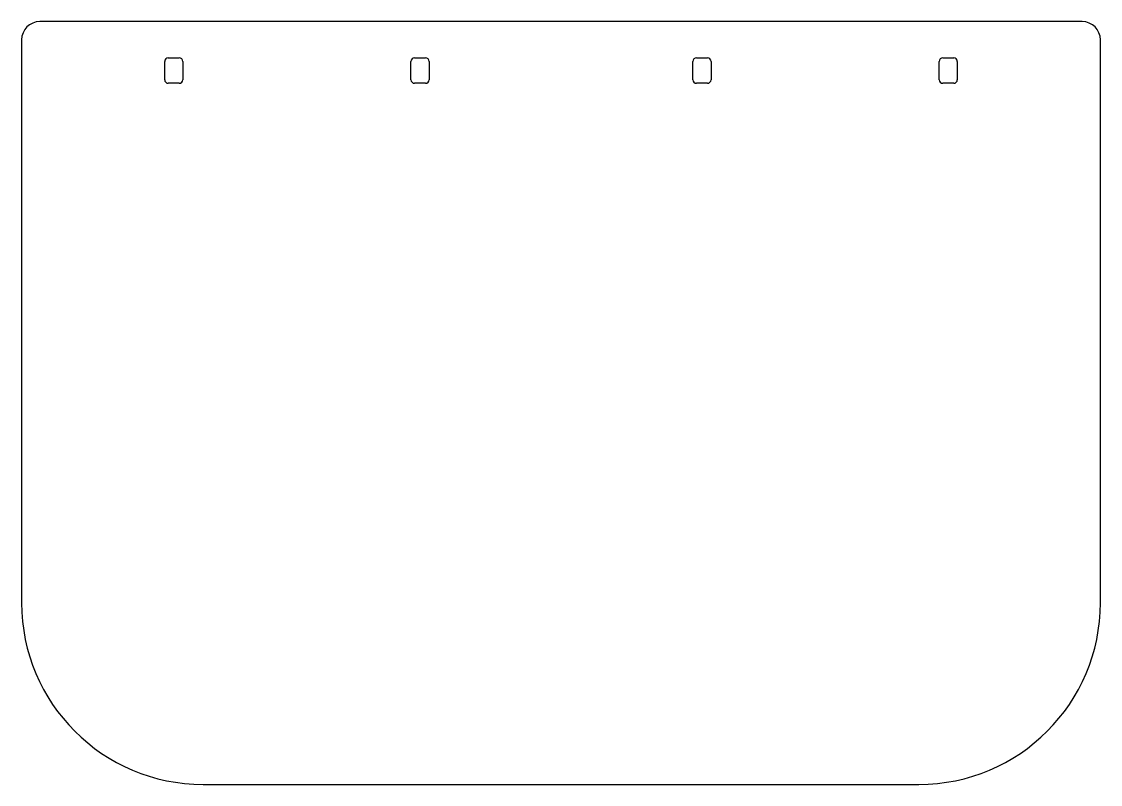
# Model space of a CAD drawing. Header units: millimetres. Extents: x 0 to 297, y 0 to 210.
import ezdxf

# ---------------------------------------------------------------- set-up
doc = ezdxf.new("R2010")
doc.units = ezdxf.units.MM
doc.layers.get('0').update_dxf_attribs({"linetype": 'CONTINUOUS'})

msp = doc.modelspace()

# ---------------------------------------------------------------- linework, layer by layer
for p, q in [((292, 210), (5, 210)), ((0, 205), (0, 50)), ((297, 50), (297, 205)), ((39.4, 194), (39.4, 199)), ((40.4, 200), (43.4, 200)), ((44.4, 199), (44.4, 194)), ((107.2, 194), (107.2, 199)), ((108.2, 200), (111.2, 200)), ((112.2, 199), (112.2, 194)), ((184.8, 194), (184.8, 199)), ((185.8, 200), (188.8, 200)), ((189.8, 199), (189.8, 194)), ((252.6, 194), (252.6, 199)), ((253.6, 200), (256.6, 200)), ((257.6, 199), (257.6, 194)), ((43.4, 193), (40.4, 193)), ((111.2, 193), (108.2, 193)), ((188.8, 193), (185.8, 193)), ((256.6, 193), (253.6, 193)), ((50, 0), (247, 0))]:
    msp.add_line(p, q)
for centre, radius, start, end in [((5, 205), 5, 90, 180), ((292, 205), 5, 0, 90), ((40.4, 199), 1, 90, 180), ((43.4, 199), 1, 0, 90), ((108.2, 199), 1, 90, 180), ((111.2, 199), 1, 0, 90), ((185.8, 199), 1, 90, 180), ((188.8, 199), 1, 0, 90), ((253.6, 199), 1, 90, 180), ((256.6, 199), 1, 0, 90), ((40.4, 194), 1, 180, 270), ((43.4, 194), 1, -90, 0), ((108.2, 194), 1, 180, 270), ((111.2, 194), 1, -90, 0), ((185.8, 194), 1, 180, 270), ((188.8, 194), 1, 270, 360), ((253.6, 194), 1, 180, 270), ((256.6, 194), 1, -90, 0), ((50, 50), 50, 180, 270), ((247, 50), 50, 270, 360)]:
    msp.add_arc(centre, radius, start, end)

doc.saveas('drawing.dxf')
